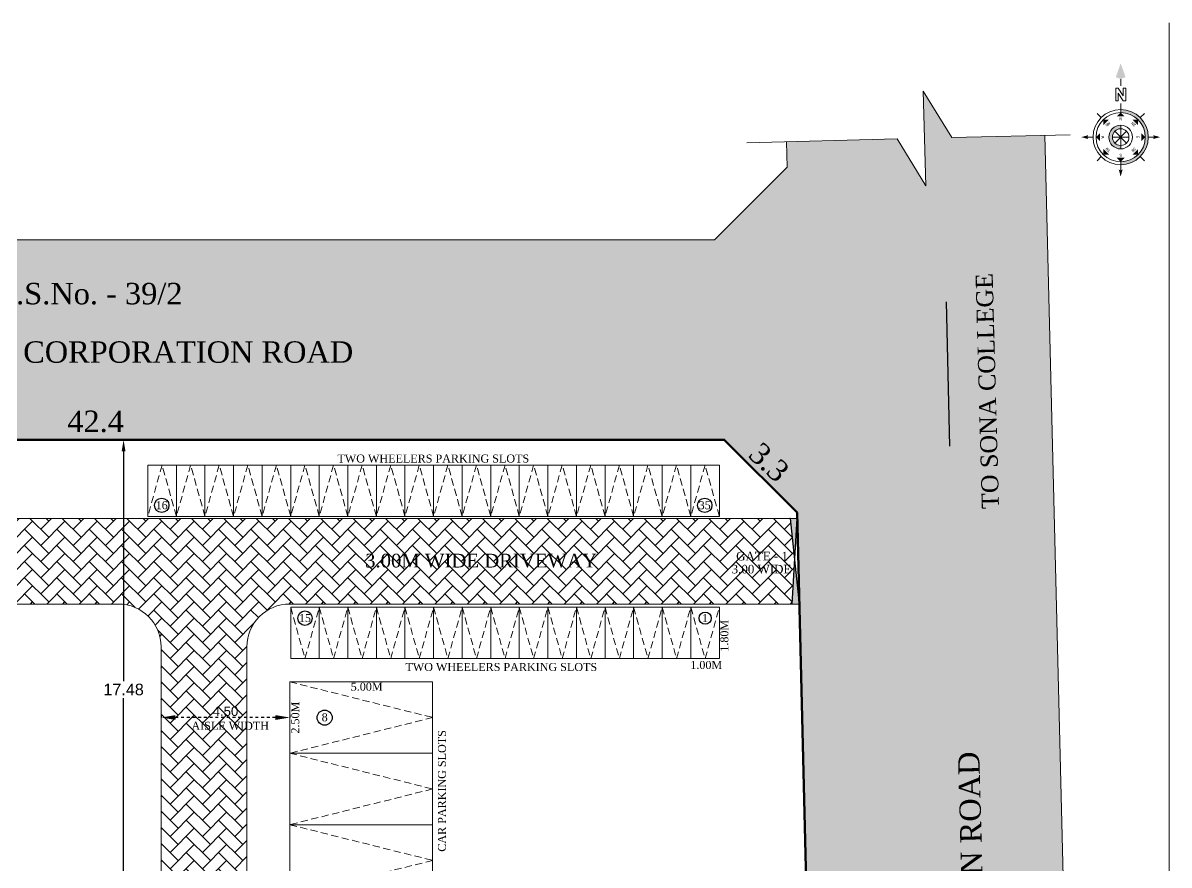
# Model space of a CAD drawing. Header units: metres. Extents: x -296 to -169, y -1394 to -1313.
# Drawn here: x -260.84 to -220.73, y -1349.61 to -1320.14 of the extents above; entities that cross this region are included whole.
import ezdxf
from ezdxf.enums import TextEntityAlignment as Align

# ---------------------------------------------------------------- set-up
doc = ezdxf.new("R2010")
doc.units = ezdxf.units.M
doc.header["$MEASUREMENT"] = 0
doc.header["$PDMODE"] = 2
doc.linetypes.add('DOT2', pattern=[0.125, 0, -0.125])
doc.linetypes.add('HIDDEN', pattern=[0.375, 0.25, -0.125])
doc.layers.add('DIM', color=5, linetype='Continuous')
doc.layers.add('TEXT NOTES', color=200, linetype='Continuous')
doc.styles.add('Arial', font='times.ttf', dxfattribs={"height": 9})
doc.styles.add('CORPORATION', font='arial.ttf')
doc.styles.add('RomanS', font='monos.ttf')
doc.styles.add('STYLE1', font='tahoma.ttf', dxfattribs={"height": 0.23})
doc.styles.add('SVN', font='arial.ttf')
doc.dimstyles.new('Dim-outter', dxfattribs={"dimtxt": 1, "dimasz": 1, "dimexe": 0, "dimexo": 0, "dimgap": 1, "dimtad": 1, "dimlfac": -1, "dimzin": 3, "dimdsep": 46, "dimtxsty": 'CORPORATION', "dimblk": 'ARCHTICK', "dimcen": 0.125, "dimclrd": 8, "dimclre": 8, "dimclrt": 256, "dimazin": 0, "dimtfac": 0.5, "dimtix": 1, "dimtmove": 2, "dimatfit": 3, "dimfxl": 0, "dimtolj": 1, "dimtzin": 0, "dimarcsym": 0})
doc.dimstyles.new('STY', dxfattribs={"dimscale": 0.9, "dimtxt": 0.23, "dimasz": 0.18, "dimexe": 0.15, "dimexo": 0.6, "dimgap": 0.1, "dimtad": 1, "dimtih": 1, "dimtoh": 1, "dimzin": 0, "dimdsep": 46, "dimtxsty": 'STYLE1', "dimblk": 'CLOSEDBLANK', "dimcen": 0.09375, "dimdle": 0.1, "dimse1": 1, "dimse2": 1, "dimadec": 0, "dimazin": 0, "dimtfac": 1, "dimtmove": 2, "dimatfit": 2, "dimfxl": 0, "dimtolj": 1, "dimtzin": 0, "dimarcsym": 0})

# ---------------------------------------------------------------- blocks, each defined once
blk = doc.blocks.new('*D110')
at = {"layer": 'Defpoints', "color": 0, "lineweight": -3, "ltscale": 0.1}
for p in [(-256, -1344.444), (-256, -1344.444), (-251.502, -1344.444)]:
    blk.add_point(p, dxfattribs=at)
at = {"layer": 'DIM', "color": 8, "linetype": 'DOT2', "lineweight": -2, "ltscale": 0.1}
for p, q in [((-256, -1344.344), (-256, -1344.444)), ((-251.502, -1344.344), (-251.502, -1344.444))]:
    blk.add_line(p, q, dxfattribs=at)
at = {"layer": 'DIM', "color": 7, "linetype": 'DOT2', "lineweight": -2, "ltscale": 0.1}
blk.add_line((-252.002, -1344.444), (-255.5, -1344.444), dxfattribs=at)
at = {"layer": 'DIM', "color": 7, "lineweight": -3, "ltscale": 0.1}
for points in [[(-255.5, -1344.361), (-255.5, -1344.528), (-256, -1344.444)], [(-252.002, -1344.361), (-252.002, -1344.528), (-251.502, -1344.444)]]:
    blk.add_solid(points, dxfattribs=at)
at = {"layer": 'DIM', "color": 7, "lineweight": 18, "ltscale": 0.1, "insert": (-253.751, -1344.226), "char_height": 0.33, "attachment_point": 5, "style": 'CORPORATION'}
blk.add_mtext('\\A1;4.50', dxfattribs=at)
blk = doc.blocks.new('*D112')
at = {"color": 0, "lineweight": -2, "ltscale": 10}
for p, q in [((-257.316, -1334.727), (-257.451, -1334.727)), ((-257.316, -1335.132), (-257.316, -1343.17)), ((-257.316, -1351.801), (-257.316, -1343.763)), ((-257.316, -1352.206), (-257.451, -1352.206))]:
    blk.add_line(p, q, dxfattribs=at)
at = {"color": 0, "lineweight": -3, "ltscale": 10}
for points in [[(-257.383, -1335.132), (-257.248, -1335.132), (-257.316, -1334.727)], [(-257.383, -1351.801), (-257.248, -1351.801), (-257.316, -1352.206)]]:
    blk.add_solid(points, dxfattribs=at)
at = {"layer": 'Defpoints', "color": 0, "lineweight": -3, "ltscale": 10}
for p in [(-257.316, -1334.727), (-257.316, -1352.206), (-257.316, -1352.206)]:
    blk.add_point(p, dxfattribs=at)
at = {"color": 0, "lineweight": 18, "ltscale": 10, "insert": (-257.316, -1343.466), "char_height": 0.405, "attachment_point": 5, "style": 'SVN'}
blk.add_mtext('\\A1;17.48', dxfattribs=at)
blk = doc.blocks.new('_ClosedBlank')
at = {"color": 0, "linetype": 'ByBlock', "lineweight": -2}
for p, q in [((-1, 0.167), (0, 0)), ((-1, 0.167), (-1, -0.167)), ((0, 0), (-1, -0.167))]:
    blk.add_line(p, q, dxfattribs=at)
blk = doc.blocks.new('Anno_North_J_Metric')
at = {"linetype": 'ByBlock', "lineweight": -2}
h = blk.add_hatch(color=0, dxfattribs=at)
h.paths.add_polyline_path([(-4.17, 0), (-4.68, 0, 1), (4.68, 0), (4.17, 0, -1)])
h.paths.add_polyline_path([(1.41, 0), (2, 0, 1), (-2, 0), (-1.41, 0, -1)])
at = {"color": 0, "linetype": 'ByBlock', "lineweight": -2}
for p, q in [((-3.31, 3.31), (-4.01, 4.01)), ((0, 4.68), (0, 5.67)), ((3.31, 3.31), (4.01, 4.01)), ((-4.68, 0), (-5.67, 0)), ((-4.68, 0), (-4.17, 0)), ((-1.41, 0), (-2, 0)), ((-1.41, 0), (1.41, 0)), ((1.41, 0), (-1.41, 0)), ((-1, 1), (1, -1)), ((-1, -1), (1, 1)), ((1, -1), (-1, 1)), ((1, 1), (-1, -1)), ((0, 1.41), (0, -1.41)), ((0, -1.41), (0, 1.41)), ((1.41, 0), (2, 0)), ((4.68, 0), (4.17, 0)), ((4.68, 0), (5.67, 0)), ((6.17, 0.4), (6.17, 0.82)), ((6.17, 0.82), (8.27, 0.82)), ((7.43, 0.4), (6.17, 0.4)), ((6.17, -0.44), (7.43, 0.4)), ((8.27, 0.4), (7.01, -0.44)), ((8.27, 0.82), (8.27, 0.4)), ((8.67, 0), (9.83, 0)), ((6.17, -0.86), (6.17, -0.44)), ((8.27, -0.86), (6.17, -0.86)), ((7.01, -0.44), (8.27, -0.44)), ((8.27, -0.44), (8.27, -0.86)), ((-3.31, -3.31), (-4.01, -4.01)), ((3.31, -3.31), (4.01, -4.01)), ((0, -4.68), (0, -5.67))]:
    blk.add_line(p, q, dxfattribs=at)
for radius in [4.68, 4.17, 2, 1.41]:
    blk.add_circle((0, 0), radius, dxfattribs=at)
for points in [[(-0.33, 5.5), (0, 5.67), (0, 6.67)], [(0, 6.67), (0.33, 5.5), (0, 5.67)], [(0, 4.17), (0.67, 3.5), (-0.67, 3.5)], [(-2.95, 2.95), (-2, 2.95), (-2.95, 2)], [(2.95, 2.95), (2.95, 2), (2, 2.95)], [(-6.67, 0), (-5.5, 0.33), (-5.67, 0)], [(-5.5, -0.33), (-5.67, 0), (-6.67, 0)], [(-4.17, 0), (-3.5, 0.67), (-3.5, -0.67)], [(4.17, 0), (3.5, -0.67), (3.5, 0.67)], [(12.5, 0), (10.17, 0.83), (9.83, 0)], [(9.83, 0), (10.17, -0.83), (12.5, 0)], [(-2.95, -2.95), (-2.95, -2), (-2, -2.95)], [(0, -4.17), (-0.67, -3.5), (0.67, -3.5)], [(2.95, -2.95), (2, -2.95), (2.95, -2)], [(0, -6.67), (-0.33, -5.5), (0, -5.67)], [(0.33, -5.5), (0, -5.67), (0, -6.67)]]:
    blk.add_solid(points, dxfattribs=at)
at = {"color": 0, "linetype": 'ByBlock', "lineweight": -2, "style": 'RomanS'}
for s, rotation, p in [('SW', 45, (-2, 2)), ('NW', 315, (2, 2)), ('S', 270, (-3.33, 0)), ('N', 270, (2.83, 0)), ('SE', 135, (-2, -2)), ('NE', 225, (2, -2)), ('E', 180, (0, -2.67))]:
    blk.add_text(s, height=0.5, rotation=rotation, dxfattribs=at).set_placement(p, align=Align.CENTER)
blk.add_text('W', height=0.5, dxfattribs=at).set_placement((0, 2.83), align=Align.CENTER)

msp = doc.modelspace()

# ---------------------------------------------------------------- hatches: boundary and pattern name
at = {"linetype": 'ByBlock', "lineweight": -3}
h = msp.add_hatch(color=2, dxfattribs=at)
h.dxf.hatch_style = 1
h.paths.add_polyline_path([(-229.333, -1322.522), (-229.251, -1325.836), (-230.254, -1324.2), (-234.123, -1324.296), (-234.101, -1325.19), (-236.638, -1327.727), (-293.281, -1327.727), (-293.281, -1330.34), (-294.66, -1331.142), (-291.898, -1331.142), (-293.281, -1331.943), (-293.281, -1334.727), (-290.789, -1334.727), (-288.244, -1337.273), (-288.244, -1377.259), (-285.735, -1377.259), (-284.934, -1378.641), (-284.934, -1375.879), (-284.132, -1377.259), (-281.244, -1377.259), (-281.244, -1373.273), (-281.244, -1337.273), (-278.698, -1334.727), (-236.298, -1334.727), (-233.753, -1337.273), (-232.937, -1370.263), (-232.857, -1373.522), (-228.988, -1373.426), (-227.986, -1375.061), (-228.067, -1371.748), (-227.065, -1373.379), (-223.86, -1373.299), (-225.076, -1324.072), (-228.331, -1324.153)])
h = msp.add_hatch(dxfattribs=at)
h.set_pattern_fill('AR-HBONE', color=25, scale=0.1)
h.set_pattern_definition([(45, (0, -1.14), (0, 0.56568542), [1.2, -0.4]), (135, (0.28284, -0.85714), (0, 0.56568542), [1.2, -0.4])])
h.paths.add_polyline_path([(-256.002, -1341.974), (-256.002, -1365.46, 0.414214), (-251.502, -1369.96), (-233.195, -1369.96), (-233.107, -1368.46), (-233.269, -1366.96), (-251.502, -1366.96, -0.414214), (-253.002, -1365.46), (-253.002, -1341.974, -0.414214), (-251.502, -1340.474), (-233.924, -1340.474), (-233.836, -1338.974), (-233.998, -1337.474), (-263.892, -1337.474), (-263.892, -1340.474), (-257.502, -1340.474, -0.414214)])
h.paths.add_polyline_path([(-254.274, -1344.568), (-253.211, -1344.568), (-253.211, -1343.888), (-254.274, -1343.888)], flags=24)
h.paths.add_polyline_path([(-254.274, -1364.234), (-253.211, -1364.234), (-253.211, -1363.554), (-254.274, -1363.554)], flags=24)
h.paths.add_polyline_path([(-235.511, -1368.879), (-233.206, -1368.879), (-233.206, -1368.42), (-235.511, -1368.42)], flags=24)
h.paths.add_polyline_path([(-235.355, -1368.424), (-233.43, -1368.424), (-233.43, -1367.964), (-235.355, -1367.964)], flags=24)
h.paths.add_polyline_path([(-236.115, -1339.484), (-233.81, -1339.484), (-233.81, -1339.025), (-236.115, -1339.025)], flags=24)
h.paths.add_polyline_path([(-235.958, -1339.029), (-234.034, -1339.029), (-234.034, -1338.569), (-235.958, -1338.569)], flags=24)
h.paths.add_polyline_path([(-254.982, -1364.616), (-252.187, -1364.616), (-252.187, -1364.186), (-254.982, -1364.186)], flags=24)
h.paths.add_polyline_path([(-254.982, -1344.95), (-252.187, -1344.95), (-252.187, -1344.521), (-254.982, -1344.521)], flags=24)
h.paths.add_polyline_path([(-254.115, -1357.988), (-254.115, -1349.81), (-254.851, -1349.81), (-254.851, -1357.988)], flags=24)
h.paths.add_polyline_path([(-248.988, -1368.871), (-240.81, -1368.871), (-240.81, -1368.135), (-248.988, -1368.135)], flags=24)
h.paths.add_polyline_path([(-248.988, -1339.327), (-240.81, -1339.327), (-240.81, -1338.591), (-248.988, -1338.591)], flags=24)
h = msp.add_hatch(color=256, dxfattribs=at)
h.dxf.hatch_style = 1
h.paths.add_polyline_path([(-233.748, -1337.474), (-233.998, -1337.474), (-233.836, -1338.974)])
h.paths.add_polyline_path([(-233.836, -1338.974), (-233.924, -1340.474), (-233.674, -1340.474)])

# ---------------------------------------------------------------- linework, layer by layer
at = {"linetype": 'ByBlock', "lineweight": 18}
for p, q in [((-220.735, -1383.456), (-220.735, -1320.139)), ((-223.86, -1373.299), (-225.076, -1324.072)), ((-234.101, -1325.19), (-234.123, -1324.296)), ((-234.101, -1325.19), (-236.638, -1327.727)), ((-293.281, -1327.727), (-236.638, -1327.727)), ((-278.698, -1334.727), (-236.298, -1334.727)), ((-233.753, -1337.273), (-236.298, -1334.727)), ((-232.937, -1370.263), (-233.753, -1337.273)), ((-233.748, -1337.474), (-263.892, -1337.474)), ((-257.502, -1340.474), (-263.892, -1340.474)), ((-233.674, -1340.474), (-251.502, -1340.474)), ((-256.002, -1341.974), (-256.002, -1365.46)), ((-253.002, -1341.974), (-253.002, -1365.46))]:
    msp.add_line(p, q, dxfattribs=at)
at = {"color": 0, "lineweight": 18}
for p, q in [((-229.251, -1325.836), (-229.333, -1322.522)), ((-229.333, -1322.522), (-228.331, -1324.153)), ((-235.506, -1324.33), (-230.254, -1324.2)), ((-230.254, -1324.2), (-229.251, -1325.836)), ((-228.331, -1324.153), (-224.199, -1324.051))]:
    msp.add_line(p, q, dxfattribs=at)
at = {"linetype": 'HIDDEN', "lineweight": 18}
for p, q in [((-255.969, -1335.609), (-256.469, -1337.409)), ((-255.469, -1337.409), (-255.969, -1335.609)), ((-254.969, -1335.609), (-255.469, -1337.409)), ((-254.469, -1337.409), (-254.969, -1335.609)), ((-253.969, -1335.609), (-254.469, -1337.409)), ((-253.469, -1337.409), (-253.969, -1335.609)), ((-252.969, -1335.609), (-253.469, -1337.409)), ((-252.469, -1337.409), (-252.969, -1335.609)), ((-251.969, -1335.609), (-252.469, -1337.409)), ((-251.469, -1337.409), (-251.969, -1335.609)), ((-250.969, -1335.609), (-251.469, -1337.409)), ((-250.469, -1337.409), (-250.969, -1335.609)), ((-249.969, -1335.609), (-250.469, -1337.409)), ((-249.469, -1337.409), (-249.969, -1335.609)), ((-248.969, -1335.609), (-249.469, -1337.409)), ((-248.469, -1337.409), (-248.969, -1335.609)), ((-247.969, -1335.609), (-248.469, -1337.409)), ((-247.469, -1337.409), (-247.969, -1335.609)), ((-246.969, -1335.609), (-247.469, -1337.409)), ((-246.469, -1337.409), (-246.969, -1335.609)), ((-245.969, -1335.609), (-246.469, -1337.409)), ((-245.469, -1337.409), (-245.969, -1335.609)), ((-244.969, -1335.609), (-245.469, -1337.409)), ((-244.469, -1337.409), (-244.969, -1335.609)), ((-243.969, -1335.609), (-244.469, -1337.409)), ((-243.469, -1337.409), (-243.969, -1335.609)), ((-242.969, -1335.609), (-243.469, -1337.409)), ((-242.469, -1337.409), (-242.969, -1335.609)), ((-241.969, -1335.609), (-242.469, -1337.409)), ((-241.469, -1337.409), (-241.969, -1335.609)), ((-240.969, -1335.609), (-241.469, -1337.409)), ((-240.469, -1337.409), (-240.969, -1335.609)), ((-239.969, -1335.609), (-240.469, -1337.409)), ((-239.469, -1337.409), (-239.969, -1335.609)), ((-238.969, -1335.609), (-239.469, -1337.409)), ((-238.469, -1337.409), (-238.969, -1335.609)), ((-237.969, -1335.609), (-238.469, -1337.409)), ((-237.469, -1337.409), (-237.969, -1335.609)), ((-236.969, -1335.609), (-237.469, -1337.409)), ((-236.469, -1337.409), (-236.969, -1335.609)), ((-251.469, -1340.581), (-250.969, -1342.381)), ((-250.969, -1342.381), (-250.469, -1340.581)), ((-250.469, -1340.581), (-249.969, -1342.381)), ((-249.969, -1342.381), (-249.469, -1340.581)), ((-249.469, -1340.581), (-248.969, -1342.381)), ((-248.969, -1342.381), (-248.469, -1340.581)), ((-248.469, -1340.581), (-247.969, -1342.381)), ((-247.969, -1342.381), (-247.469, -1340.581)), ((-247.469, -1340.581), (-246.969, -1342.381)), ((-246.969, -1342.381), (-246.469, -1340.581)), ((-246.469, -1340.581), (-245.969, -1342.381)), ((-245.969, -1342.381), (-245.469, -1340.581)), ((-245.469, -1340.581), (-244.969, -1342.381)), ((-244.969, -1342.381), (-244.469, -1340.581)), ((-244.469, -1340.581), (-243.969, -1342.381)), ((-243.969, -1342.381), (-243.469, -1340.581)), ((-243.469, -1340.581), (-242.969, -1342.381)), ((-242.969, -1342.381), (-242.469, -1340.581)), ((-242.469, -1340.581), (-241.969, -1342.381)), ((-241.969, -1342.381), (-241.469, -1340.581)), ((-241.469, -1340.581), (-240.969, -1342.381)), ((-240.969, -1342.381), (-240.469, -1340.581)), ((-240.469, -1340.581), (-239.969, -1342.381)), ((-239.969, -1342.381), (-239.469, -1340.581)), ((-239.469, -1340.581), (-238.969, -1342.381)), ((-238.969, -1342.381), (-238.469, -1340.581)), ((-238.469, -1340.581), (-237.969, -1342.381)), ((-237.969, -1342.381), (-237.469, -1340.581)), ((-237.469, -1340.581), (-236.969, -1342.381)), ((-236.969, -1342.381), (-236.469, -1340.581)), ((-251.502, -1343.194), (-246.502, -1344.444)), ((-246.502, -1344.444), (-251.502, -1345.694)), ((-251.502, -1345.694), (-246.502, -1346.944)), ((-246.502, -1346.944), (-251.502, -1348.194)), ((-251.502, -1348.194), (-246.502, -1349.444)), ((-246.502, -1349.444), (-251.502, -1350.694))]:
    msp.add_line(p, q, dxfattribs=at)
at = {"linetype": 'ByBlock', "lineweight": -3}
for p, q in [((-233.998, -1337.474), (-233.674, -1340.474)), ((-233.924, -1340.474), (-233.748, -1337.474))]:
    msp.add_line(p, q, dxfattribs=at)
at = {"color": 112, "lineweight": 53}
msp.add_lwpolyline([(-233.753, -1337.273), (-236.298, -1334.727), (-278.698, -1334.727), (-281.244, -1337.273), (-281.244, -1373.273), (-232.937, -1370.263)], close=True, dxfattribs=at)
at = {"linetype": 'ByBlock', "lineweight": 18}
for points in [[(-255.469, -1337.409), (-256.469, -1337.409), (-256.469, -1335.609), (-255.469, -1335.609), (-255.469, -1337.409)], [(-254.469, -1337.409), (-255.469, -1337.409), (-255.469, -1335.609), (-254.469, -1335.609), (-254.469, -1337.409)], [(-253.469, -1337.409), (-254.469, -1337.409), (-254.469, -1335.609), (-253.469, -1335.609), (-253.469, -1337.409)], [(-252.469, -1337.409), (-253.469, -1337.409), (-253.469, -1335.609), (-252.469, -1335.609), (-252.469, -1337.409)], [(-251.469, -1337.409), (-252.469, -1337.409), (-252.469, -1335.609), (-251.469, -1335.609), (-251.469, -1337.409)], [(-250.469, -1337.409), (-251.469, -1337.409), (-251.469, -1335.609), (-250.469, -1335.609), (-250.469, -1337.409)], [(-249.469, -1337.409), (-250.469, -1337.409), (-250.469, -1335.609), (-249.469, -1335.609), (-249.469, -1337.409)], [(-248.469, -1337.409), (-249.469, -1337.409), (-249.469, -1335.609), (-248.469, -1335.609), (-248.469, -1337.409)], [(-247.469, -1337.409), (-248.469, -1337.409), (-248.469, -1335.609), (-247.469, -1335.609), (-247.469, -1337.409)], [(-246.469, -1337.409), (-247.469, -1337.409), (-247.469, -1335.609), (-246.469, -1335.609), (-246.469, -1337.409)], [(-245.469, -1337.409), (-246.469, -1337.409), (-246.469, -1335.609), (-245.469, -1335.609), (-245.469, -1337.409)], [(-244.469, -1337.409), (-245.469, -1337.409), (-245.469, -1335.609), (-244.469, -1335.609), (-244.469, -1337.409)], [(-243.469, -1337.409), (-244.469, -1337.409), (-244.469, -1335.609), (-243.469, -1335.609), (-243.469, -1337.409)], [(-242.469, -1337.409), (-243.469, -1337.409), (-243.469, -1335.609), (-242.469, -1335.609), (-242.469, -1337.409)], [(-241.469, -1337.409), (-242.469, -1337.409), (-242.469, -1335.609), (-241.469, -1335.609), (-241.469, -1337.409)], [(-240.469, -1337.409), (-241.469, -1337.409), (-241.469, -1335.609), (-240.469, -1335.609), (-240.469, -1337.409)], [(-239.469, -1337.409), (-240.469, -1337.409), (-240.469, -1335.609), (-239.469, -1335.609), (-239.469, -1337.409)], [(-238.469, -1337.409), (-239.469, -1337.409), (-239.469, -1335.609), (-238.469, -1335.609), (-238.469, -1337.409)], [(-237.469, -1337.409), (-238.469, -1337.409), (-238.469, -1335.609), (-237.469, -1335.609), (-237.469, -1337.409)], [(-236.469, -1337.409), (-237.469, -1337.409), (-237.469, -1335.609), (-236.469, -1335.609), (-236.469, -1337.409)], [(-251.469, -1340.581), (-250.469, -1340.581), (-250.469, -1342.381), (-251.469, -1342.381), (-251.469, -1340.581)], [(-250.469, -1340.581), (-249.469, -1340.581), (-249.469, -1342.381), (-250.469, -1342.381), (-250.469, -1340.581)], [(-249.469, -1340.581), (-248.469, -1340.581), (-248.469, -1342.381), (-249.469, -1342.381), (-249.469, -1340.581)], [(-248.469, -1340.581), (-247.469, -1340.581), (-247.469, -1342.381), (-248.469, -1342.381), (-248.469, -1340.581)], [(-247.469, -1340.581), (-246.469, -1340.581), (-246.469, -1342.381), (-247.469, -1342.381), (-247.469, -1340.581)], [(-246.469, -1340.581), (-245.469, -1340.581), (-245.469, -1342.381), (-246.469, -1342.381), (-246.469, -1340.581)], [(-245.469, -1340.581), (-244.469, -1340.581), (-244.469, -1342.381), (-245.469, -1342.381), (-245.469, -1340.581)], [(-244.469, -1340.581), (-243.469, -1340.581), (-243.469, -1342.381), (-244.469, -1342.381), (-244.469, -1340.581)], [(-243.469, -1340.581), (-242.469, -1340.581), (-242.469, -1342.381), (-243.469, -1342.381), (-243.469, -1340.581)], [(-242.469, -1340.581), (-241.469, -1340.581), (-241.469, -1342.381), (-242.469, -1342.381), (-242.469, -1340.581)], [(-241.469, -1340.581), (-240.469, -1340.581), (-240.469, -1342.381), (-241.469, -1342.381), (-241.469, -1340.581)], [(-240.469, -1340.581), (-239.469, -1340.581), (-239.469, -1342.381), (-240.469, -1342.381), (-240.469, -1340.581)], [(-239.469, -1340.581), (-238.469, -1340.581), (-238.469, -1342.381), (-239.469, -1342.381), (-239.469, -1340.581)], [(-238.469, -1340.581), (-237.469, -1340.581), (-237.469, -1342.381), (-238.469, -1342.381), (-238.469, -1340.581)], [(-237.469, -1340.581), (-236.469, -1340.581), (-236.469, -1342.381), (-237.469, -1342.381), (-237.469, -1340.581)], [(-246.502, -1343.194), (-246.502, -1345.694), (-251.502, -1345.694), (-251.502, -1343.194), (-246.502, -1343.194)], [(-246.502, -1345.694), (-246.502, -1348.194), (-251.502, -1348.194), (-251.502, -1345.694), (-246.502, -1345.694)], [(-246.502, -1348.194), (-246.502, -1350.694), (-251.502, -1350.694), (-251.502, -1348.194), (-246.502, -1348.194)]]:
    msp.add_lwpolyline(points, dxfattribs=at)
at = {"linetype": 'ByBlock', "lineweight": -3}
for centre, radius in [((-255.982, -1337.019), 0.253), ((-236.982, -1337.019), 0.253), ((-250.968, -1340.968), 0.253), ((-236.968, -1340.968), 0.214), ((-250.281, -1344.448), 0.264)]:
    msp.add_circle(centre, radius, dxfattribs=at)
at = {"linetype": 'ByBlock', "lineweight": 18}
for centre, start, end in [((-257.502, -1341.974), 0, 90), ((-251.502, -1341.974), 90, 180)]:
    msp.add_arc(centre, 1.5, start, end, dxfattribs=at)

# ---------------------------------------------------------------- block references
at = {"linetype": 'ByBlock', "lineweight": 18, "xscale": 0.2065258174884668, "yscale": 0.2065258174884668, "zscale": 0.2065258174884668, "rotation": 90.00000000000263}
msp.add_blockref('Anno_North_J_Metric', (-222.428, -1324.135), dxfattribs=at)

# ---------------------------------------------------------------- texts
at = {"lineweight": 18, "style": 'Arial'}
for s, height, rotation, p in [('TO SONA COLLEGE', 0.6, 91.5483, (-226.685, -1337.138)), ('3.3', 0.75, 316.7999, (-235.5, -1335.296)), ('12.00 WIDE CORPORATION ROAD', 0.75, 91.5483, (-226.9, -1363.24))]:
    msp.add_text(s, height=height, rotation=rotation, dxfattribs=at).set_placement(p)
for s, height, p in [('T.S.No. - 39/2', 0.75, (-261.767, -1329.985)), ('9.00 WIDE CORPORATION ROAD', 0.75, (-266.334, -1332.03)), ('42.4', 0.75, (-259.286, -1334.455)), ('3.00M WIDE DRIVEWAY', 0.48, (-248.865, -1339.194)), ('GATE - 1', 0.3, (-235.882, -1338.946)), ('3.00 WIDE ', 0.3, (-236.039, -1339.401))]:
    msp.add_text(s, height=height, dxfattribs=at).set_placement(p)
at = {"layer": 'TEXT NOTES', "color": 7, "lineweight": 18, "style": 'Arial'}
for s, p in [('TWO WHEELERS PARKING SLOTS', (-246.478, -1335.382)), ('16', (-255.983, -1337.014)), ('35', (-236.983, -1337.014)), ('15', (-250.97, -1340.963)), ('1', (-236.97, -1340.963)), ('TWO WHEELERS PARKING SLOTS', (-244.1, -1342.675)), ('1.00M', (-236.929, -1342.604)), ('5.00M', (-248.811, -1343.363)), ('AISLE WIDTH', (-253.584, -1344.732)), ('8', (-250.279, -1344.434))]:
    msp.add_text(s, height=0.28, dxfattribs=at).set_placement(p, align=Align.MIDDLE_CENTER)
for s, p in [('1.80M', (-236.296, -1341.583)), ('2.50M', (-251.311, -1344.447)), ('CAR PARKING SLOTS', (-246.177, -1347.012))]:
    msp.add_text(s, height=0.28, rotation=90, dxfattribs=at).set_placement(p, align=Align.MIDDLE_CENTER)

# ---------------------------------------------------------------- dimensions: what is measured, and where the dimension line sits
at = {"lineweight": 18, "ltscale": 10}
dim = msp.add_linear_dim(base=(-257.316, -1352.206), p1=(-257.316, -1334.727), p2=(-257.316, -1352.206), angle=90, dimstyle='STY', override={"dimtxt": 0.45, "dimasz": 0.45, "dimtad": 0, "dimtxsty": 'SVN', "dimsah": 1, "dimse1": 0, "dimse2": 0, "dimfxl": 0.23, "dimfxlon": 1, "dimtfill": 1, "dimarcsym": 1}, dxfattribs=at)
dim.commit()
dim.dimension.update_dxf_attribs({"geometry": '*D112', "text_midpoint": (-257.316, -1343.466)})
at = {"layer": 'DIM', "lineweight": 18, "ltscale": 0.1}
dim = msp.add_aligned_dim(p1=(-251.502, -1344.444), p2=(-256, -1344.444), distance=0, dimstyle='Dim-outter', override={"dimtxt": 0.33, "dimasz": 0.5, "dimexo": 0.1, "dimgap": 0.05, "dimpost": '\\X', "dimsah": 1, "dimdle": 1, "dimclrd": 7, "dimclrt": 7}, dxfattribs=at)
dim.commit()
dim.dimension.update_dxf_attribs({"geometry": '*D110', "text_midpoint": (-253.751, -1344.226)})

# ---------------------------------------------------------------- leaders
at = {"linetype": 'ByBlock', "lineweight": -3}
msp.add_leader([(-228.537, -1329.897), (-228.412, -1334.944)], dimstyle='STY', override={"dimasz": 1.2, "dimgap": 0.1, "dimtad": 0, "dimfxl": 50, "dimfxlon": 1, "dimtfill": 1, "dimarcsym": 1}, dxfattribs=at)

doc.saveas('drawing.dxf')
